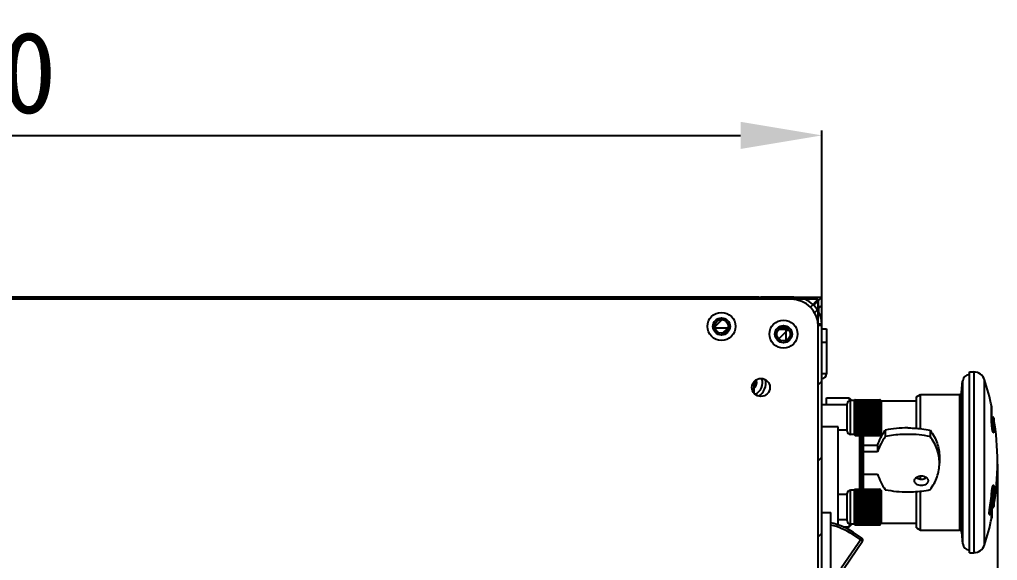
# Model space of a CAD drawing. Header units: millimetres. Extents: x 2890 to 3977, y 86 to 903.
# Drawn here: x 3760.1 to 3976.5, y 781.8 to 901.5 of the extents above; entities that cross this region are included whole.
import ezdxf

# ---------------------------------------------------------------- set-up
doc = ezdxf.new("R2010")
doc.units = ezdxf.units.MM
for name, color, linetype in [('00_COMPONENTS', 7, 'Continuous'), ('05_ALL_CURVES', 7, 'Continuous'), ('20_ALL_FEATURES', 7, 'Continuous'), ('DIM', 2, 'Continuous')]:
    doc.layers.add(name, color=color, linetype=linetype)
doc.styles.get("Standard").update_dxf_attribs({"font": 'simsun.ttc'})
doc.dimstyles.get("Standard").update_dxf_attribs({"dimscale": 6, "dimtxt": 3, "dimasz": 3, "dimexe": 0.18, "dimexo": 0.0625, "dimgap": 0.8, "dimtad": 1, "dimtoh": 1, "dimdec": 1, "dimzin": 0, "dimdsep": 46, "dimtxsty": 'Standard', "dimcen": 0.09, "dimclrd": 256, "dimclre": 256, "dimclrt": 256, "dimadec": 0, "dimazin": 2, "dimtfac": 1, "dimtdec": 1, "dimtofl": 0, "dimtmove": 0, "dimatfit": 3, "dimfxl": 1, "dimtolj": 1, "dimtzin": 0, "dimarcsym": 0})

# ---------------------------------------------------------------- blocks, each defined once
blk = doc.blocks.new('*D47')
at = {"layer": 'Defpoints', "color": 0}
for p in [(3937.67, 875.84), (3537.67, 833.89), (3937.67, 833.89)]:
    blk.add_point(p, dxfattribs=at)
at = {"layer": 'DIM', "lineweight": -2}
for p, q in [((3537.67, 834.26), (3537.67, 876.92)), ((3937.67, 834.26), (3937.67, 876.92)), ((3555.67, 875.84), (3919.67, 875.84))]:
    blk.add_line(p, q, dxfattribs=at)
at = {"layer": 'DIM'}
for points in [[(3555.67, 878.84), (3555.67, 872.84), (3537.67, 875.84)], [(3919.67, 872.84), (3919.67, 878.84), (3937.67, 875.84)]]:
    blk.add_solid(points, dxfattribs=at)
at = {"layer": 'DIM', "insert": (3737.67, 889.64), "char_height": 18, "attachment_point": 5}
blk.add_mtext('\\A1;400.0', dxfattribs=at)
blk = doc.blocks.new('*D48')
at = {"layer": 'Defpoints', "color": 0}
for p in [(3976.52, 803.54), (3537.67, 715.91), (3976.52, 644.31)]:
    blk.add_point(p, dxfattribs=at)
at = {"layer": 'DIM', "lineweight": -2}
for p, q in [((3976.52, 803.16), (3976.52, 643.23)), ((3537.67, 715.54), (3537.67, 643.23)), ((3555.67, 644.31), (3958.52, 644.31))]:
    blk.add_line(p, q, dxfattribs=at)
at = {"layer": 'DIM'}
for points in [[(3555.67, 647.31), (3555.67, 641.31), (3537.67, 644.31)], [(3958.52, 641.31), (3958.52, 647.31), (3976.52, 644.31)]]:
    blk.add_solid(points, dxfattribs=at)
at = {"layer": 'DIM', "insert": (3757.09, 658.11), "char_height": 18, "attachment_point": 5}
blk.add_mtext('\\A1;438.9', dxfattribs=at)

msp = doc.modelspace()

# ---------------------------------------------------------------- linework, layer by layer
at = {"color": 7, "linetype": 'Continuous'}
for p, q in [((3970.32, 823.54), (3971.29, 823.54)), ((3970.32, 783.54), (3970.32, 823.54)), ((3971.29, 823.54), (3971.29, 783.54)), ((3922.3, 820.77), (3923.14, 820.77)), ((3923.14, 821.46), (3922.72, 821.46)), ((3923.14, 820.77), (3923.14, 821.46)), ((3968.6, 818.99), (3968.82, 821.57)), ((3968.82, 821.57), (3968.82, 785.51)), ((3973.67, 785.28), (3973.67, 821.8)), ((3958.62, 818.04), (3959.48, 818.54)), ((3959.48, 818.54), (3968.1, 818.54)), ((3959.48, 810.98), (3959.48, 818.54)), ((3968.1, 818.54), (3968.1, 788.54)), ((3968.6, 788.08), (3968.6, 818.99)), ((3938.72, 817.79), (3943.72, 817.79)), ((3938.72, 816.24), (3938.72, 817.79)), ((3943.72, 817.79), (3943.72, 817.14)), ((3943.72, 817.79), (3944.32, 817.19)), ((3958.62, 817.04), (3950.87, 817.04)), ((3958.62, 811.06), (3958.62, 818.04)), ((3975.24, 815.73), (3975.24, 815.84)), ((3975.24, 812.23), (3975.24, 815.73)), ((3975.25, 812.2), (3975.25, 815.79)), ((3975.25, 813.54), (3975.47, 813.54)), ((3975.47, 813.54), (3975.47, 810.61)), ((3975.71, 813.33), (3975.71, 810.46)), ((3941.27, 811.37), (3937.67, 811.37)), ((3941.27, 789.7), (3941.27, 811.37)), ((3975.45, 810.61), (3975.47, 810.61)), ((3958.62, 800.13), (3958.62, 800.23)), ((3959.48, 799.83), (3959.48, 800.52)), ((3958.62, 789.04), (3958.62, 797.07)), ((3959.48, 788.54), (3959.48, 797.16)), ((3975.53, 797.68), (3975.8, 797.68)), ((3975.17, 795.28), (3975.47, 795.28)), ((3975.17, 793.88), (3975.17, 795.28)), ((3975.47, 795.74), (3975.25, 795.74)), ((3975.47, 795.74), (3975.47, 793.54)), ((3975.69, 795.61), (3975.69, 795.61)), ((3975.71, 795.56), (3975.71, 795.56)), ((3975.71, 795.45), (3975.71, 793.75)), ((3974.83, 793.38), (3974.96, 793.38)), ((3974.88, 793.67), (3975, 793.67)), ((3975, 793.95), (3974.92, 793.95)), ((3975, 793.95), (3975, 793.67)), ((3975.24, 793.62), (3975.24, 793.66)), ((3975.24, 791.33), (3975.24, 793.66)), ((3975.25, 793.7), (3975.25, 791.29)), ((3975.25, 793.54), (3975.47, 793.54)), ((3958.62, 790.04), (3950.87, 790.04)), ((3975.24, 791.23), (3975.24, 791.33)), ((3942.36, 789.29), (3943.72, 789.29)), ((3943.72, 789.93), (3943.72, 789.29)), ((3943.72, 789.29), (3944.32, 789.89)), ((3958.62, 789.04), (3959.48, 788.54)), ((3959.48, 788.54), (3968.1, 788.54)), ((3968.6, 788.08), (3968.82, 785.51)), ((3970.32, 783.54), (3971.29, 783.54))]:
    msp.add_line(p, q, dxfattribs=at)
for points in [[(3975.56, 810.24), (3975.56, 810.24), (3975.56, 810.25), (3975.55, 810.26), (3975.54, 810.29), (3975.53, 810.31), (3975.52, 810.35), (3975.51, 810.39), (3975.49, 810.43), (3975.48, 810.48), (3975.47, 810.54), (3975.45, 810.59), (3975.44, 810.66), (3975.42, 810.73), (3975.41, 810.8), (3975.39, 810.87), (3975.38, 810.95), (3975.36, 811.04), (3975.35, 811.12), (3975.34, 811.21), (3975.32, 811.3), (3975.31, 811.39), (3975.3, 811.49), (3975.29, 811.58), (3975.28, 811.68), (3975.27, 811.77), (3975.26, 811.86), (3975.26, 811.95), (3975.25, 812.04), (3975.25, 812.12), (3975.25, 812.2)], [(3975.28, 797.05), (3975.28, 797.13), (3975.29, 797.23), (3975.31, 797.33), (3975.32, 797.42), (3975.33, 797.52), (3975.35, 797.61), (3975.36, 797.69), (3975.37, 797.77), (3975.39, 797.85), (3975.41, 797.92), (3975.42, 797.99), (3975.44, 798.05), (3975.45, 798.1), (3975.46, 798.15), (3975.48, 798.19), (3975.49, 798.23), (3975.5, 798.26), (3975.51, 798.27)], [(3974.72, 792.14), (3974.72, 792.14), (3974.72, 792.15), (3974.72, 792.16), (3974.71, 792.19), (3974.71, 792.23), (3974.71, 792.27), (3974.71, 792.32), (3974.71, 792.37), (3974.71, 792.43), (3974.72, 792.5), (3974.72, 792.57), (3974.73, 792.65), (3974.74, 792.73), (3974.75, 792.82), (3974.76, 792.9), (3974.77, 792.99), (3974.78, 793.06)]]:
    msp.add_lwpolyline(points, dxfattribs=at)
for centre, radius, start, end in [((3970.32, 821.44), 1.5, 90, 175), ((3971.29, 821.04), 2.5, 17.7189, 90), ((3921.77, 821.11), 1.48, 287.2036, 26.26), ((3921.77, 821.11), 2.75, 293.2844, 20.287), ((3921.77, 821.11), 3.5, 302.5032, 11.1401), ((3916.48, 803.53), 60.04, 11.8327, 17.717), ((3968.1, 819.04), 0.5, 270, 355), ((3978.78, 812.23), 3.54, 180.0076, 180.5964), ((3979.56, 812.25), 4.32, 180.6255, 181.788), ((3975.47, 813.29), 0.25, 9.3915, 90), ((3916.52, 803.54), 60, 350.6085, 9.3915), ((3917.41, 802.16), 58.09, 350.9919, 354.9532), ((3917.43, 802.15), 58.06, 352.9806, 354.9542), ((3975.39, 798.47), 0.256, 295.9769, 312.5611), ((3973.63, 796.4), 2.87, 42.1748, 45.4358), ((3917.42, 802.15), 58.07, 350.9913, 352.98), ((3975.47, 795.49), 0.25, 49.2401, 90.0011), ((3974.11, 794.74), 1.8, 27.0831, 28.7056), ((3975.5, 795.45), 0.242, 22.7515, 27.0952), ((3975.47, 795.49), 0.247, 351.5696, 359.9929), ((3974.35, 794.7), 1.56, 27.0828, 28.7062), ((3975.49, 795.45), 0.247, 351.5661, 359.9911), ((3969.53, 794.44), 5.53, 344.5775, 346.0581), ((3969.24, 794.51), 5.83, 346.0409, 348.8623), ((3917.42, 802.44), 58.24, 351.0551, 351.3392), ((3975, 793.7), 0.25, 0, 90), ((3917.43, 802.47), 58.48, 351.0548, 351.2945), ((3975.09, 793.7), 0.164, 345.3646, 359.9282), ((3975.47, 793.79), 0.25, 270, 350.6085), ((3916.52, 803.54), 60, 342.2811, 348.1693), ((3968.1, 788.04), 0.5, 5, 90), ((3970.32, 785.64), 1.5, 185, 270), ((3971.29, 786.04), 2.5, 270, 342.2811)]:
    msp.add_arc(centre, radius, start, end, dxfattribs=at)
for points in [[(3975.25, 812.2), (3975.25, 812.21), (3975.25, 812.22), (3975.24, 812.23)], [(3975.27, 797.04), (3975.27, 797.04), (3975.28, 797.05), (3975.28, 797.05)], [(3975.69, 795.61), (3975.67, 795.63), (3975.65, 795.66), (3975.63, 795.68)], [(3975.69, 795.61), (3975.71, 795.57), (3975.72, 795.53), (3975.72, 795.49)], [(3975.72, 795.54), (3975.73, 795.51), (3975.74, 795.48), (3975.74, 795.45)], [(3974.78, 793.06), (3974.78, 793.06), (3974.78, 793.06), (3974.78, 793.06)]]:
    msp.add_open_spline(points, degree=3, dxfattribs=at)
for points, knots in [([(3975.51, 810.37), (3975.47, 810.49), (3975.41, 810.76), (3975.33, 811.2), (3975.27, 811.66), (3975.25, 811.96), (3975.25, 812.11)], [0, 0, 0, 0, 0.213461, 0.476438, 0.752154, 1, 1, 1, 1]), ([(3975.71, 810.46), (3975.71, 810.48), (3975.69, 810.52), (3975.63, 810.57), (3975.55, 810.6), (3975.5, 810.61), (3975.47, 810.61)], [0, 0, 0, 0, 0.21227, 0.451088, 0.717297, 1, 1, 1, 1]), ([(3975.47, 810.53), (3975.47, 810.54), (3975.47, 810.56), (3975.47, 810.59), (3975.47, 810.61)], [0, 0, 0, 0, 0.238247, 1, 1, 1, 1]), ([(3975.71, 810.46), (3975.71, 810.41), (3975.71, 810.32), (3975.7, 810.21), (3975.69, 810.14), (3975.67, 810.11), (3975.66, 810.09), (3975.64, 810.09), (3975.62, 810.1), (3975.6, 810.12), (3975.58, 810.16), (3975.57, 810.2), (3975.54, 810.27), (3975.52, 810.33), (3975.51, 810.37)], [0, 0, 0, 0, 0.20932, 0.36964, 0.477482, 0.512457, 0.53735, 0.558716, 0.585768, 0.623589, 0.673811, 0.736855, 0.812528, 1, 1, 1, 1]), ([(3975.27, 797.04), (3975.29, 797.26), (3975.33, 797.57), (3975.4, 797.96), (3975.45, 798.13), (3975.47, 798.2)], [0, 0, 0, 0, 0.554761, 0.799033, 1, 1, 1, 1]), ([(3975.53, 797.68), (3975.53, 797.67), (3975.54, 797.63), (3975.54, 797.57), (3975.54, 797.49), (3975.54, 797.39), (3975.54, 797.26), (3975.52, 797.07), (3975.5, 796.82), (3975.46, 796.5), (3975.42, 796.21), (3975.38, 795.97), (3975.34, 795.83), (3975.33, 795.77)], [0, 0, 0, 0, 0.018809, 0.050243, 0.093855, 0.148622, 0.213113, 0.285627, 0.446784, 0.615199, 0.773654, 0.9063, 1, 1, 1, 1]), ([(3975.53, 797.68), (3975.52, 797.69), (3975.48, 797.77), (3975.43, 797.84), (3975.4, 797.89)], [0, 0, 0, 0, 0.242312, 1, 1, 1, 1]), ([(3975.8, 797.68), (3975.78, 797.72), (3975.69, 797.89), (3975.57, 798.04), (3975.46, 798.15)], [0, 0, 0, 0, 0.232076, 1, 1, 1, 1]), ([(3975.47, 798.2), (3975.49, 798.25), (3975.51, 798.31), (3975.54, 798.38), (3975.56, 798.41), (3975.58, 798.44), (3975.6, 798.45), (3975.62, 798.46), (3975.63, 798.45), (3975.64, 798.44)], [0, 0, 0, 0, 0.412861, 0.574493, 0.704898, 0.804409, 0.877707, 0.936282, 1, 1, 1, 1]), ([(3975.56, 798.28), (3975.58, 798.3), (3975.62, 798.35), (3975.64, 798.41), (3975.64, 798.44)], [0, 0, 0, 0, 0.500958, 1, 1, 1, 1]), ([(3975.56, 795.77), (3975.58, 795.83), (3975.62, 795.97), (3975.67, 796.21), (3975.73, 796.5), (3975.77, 796.81), (3975.8, 797.07), (3975.82, 797.26), (3975.82, 797.38), (3975.83, 797.49), (3975.83, 797.57), (3975.82, 797.63), (3975.81, 797.67), (3975.8, 797.68)], [0, 0, 0, 0, 0.094027, 0.226489, 0.384535, 0.552634, 0.713733, 0.786298, 0.850858, 0.905682, 0.949344, 0.98087, 1, 1, 1, 1]), ([(3976.05, 797.9), (3976.06, 797.89), (3976.06, 797.88), (3976.07, 797.82), (3976.07, 797.73), (3976.07, 797.58), (3976.07, 797.4), (3976.05, 797.2), (3976.03, 796.97), (3976.01, 796.73), (3975.98, 796.48), (3975.95, 796.25), (3975.91, 796.03), (3975.88, 795.83), (3975.85, 795.69), (3975.83, 795.59), (3975.81, 795.53), (3975.8, 795.48), (3975.78, 795.45), (3975.77, 795.42), (3975.76, 795.41), (3975.76, 795.4), (3975.74, 795.4), (3975.74, 795.41), (3975.74, 795.41)], [0, 0, 0, 0, 0.009369, 0.023074, 0.063537, 0.120374, 0.191484, 0.274106, 0.364991, 0.460608, 0.557291, 0.651391, 0.739411, 0.818112, 0.884603, 0.912493, 0.936459, 0.956302, 0.971874, 0.983112, 0.987155, 0.99024, 0.994476, 1, 1, 1, 1]), ([(3975.75, 798.33), (3975.78, 798.29), (3975.9, 798.16), (3975.99, 798.01), (3976.05, 797.9)], [0, 0, 0, 0, 0.267705, 1, 1, 1, 1]), ([(3975.8, 797.68), (3975.86, 797.68), (3975.99, 797.72), (3976.05, 797.84), (3976.05, 797.9)], [0, 0, 0, 0, 0.500979, 1, 1, 1, 1]), ([(3975.25, 795.74), (3975.25, 795.74), (3975.24, 795.73), (3975.24, 795.72), (3975.23, 795.71), (3975.22, 795.68), (3975.21, 795.63), (3975.2, 795.56), (3975.19, 795.48), (3975.18, 795.39), (3975.17, 795.32), (3975.17, 795.28)], [0, 0, 0, 0, 0.011194, 0.033905, 0.068901, 0.115516, 0.239065, 0.392891, 0.562354, 0.731028, 1, 1, 1, 1]), ([(3975.33, 795.77), (3975.33, 795.77), (3975.32, 795.76), (3975.32, 795.74), (3975.31, 795.73)], [0, 0, 0, 0, 0.27284, 1, 1, 1, 1]), ([(3975.47, 795.28), (3975.52, 795.28), (3975.61, 795.3), (3975.69, 795.38), (3975.71, 795.43), (3975.71, 795.45)], [0, 0, 0, 0, 0.52545, 0.770304, 1, 1, 1, 1]), ([(3975.54, 795.73), (3975.54, 795.73), (3975.55, 795.74), (3975.55, 795.76), (3975.56, 795.77)], [0, 0, 0, 0, 0.220568, 1, 1, 1, 1]), ([(3974.7, 792.23), (3974.7, 792.19), (3974.7, 792.13), (3974.71, 792.05), (3974.73, 792), (3974.75, 791.96), (3974.77, 791.96), (3974.79, 791.96), (3974.8, 791.98), (3974.83, 792), (3974.86, 792.05), (3974.89, 792.13), (3974.93, 792.24), (3974.97, 792.36), (3975.02, 792.5), (3975.07, 792.72), (3975.14, 793.01), (3975.18, 793.25), (3975.2, 793.37)], [0, 0, 0, 0, 0.058733, 0.104063, 0.135671, 0.155098, 0.162626, 0.170937, 0.18145, 0.194866, 0.231408, 0.281042, 0.342931, 0.416, 0.498913, 0.590099, 0.79009, 1, 1, 1, 1]), ([(3974.78, 793.06), (3974.76, 792.91), (3974.72, 792.63), (3974.7, 792.35), (3974.7, 792.23)], [0, 0, 0, 0, 0.556046, 1, 1, 1, 1]), ([(3974.72, 792.56), (3974.73, 792.59), (3974.78, 792.72), (3974.83, 792.86), (3974.86, 792.97)], [0, 0, 0, 0, 0.224398, 1, 1, 1, 1]), ([(3974.96, 793.38), (3974.98, 793.38), (3975.04, 793.37), (3975.11, 793.37), (3975.16, 793.37), (3975.19, 793.37), (3975.2, 793.37), (3975.2, 793.37)], [0, 0, 0, 0, 0.353472, 0.66066, 0.884043, 0.956029, 1, 1, 1, 1]), ([(3975, 793.67), (3975.01, 793.67), (3975.06, 793.66), (3975.11, 793.66), (3975.14, 793.65)], [0, 0, 0, 0, 0.265622, 1, 1, 1, 1]), ([(3975.14, 793.65), (3975.16, 793.65), (3975.19, 793.65), (3975.22, 793.65), (3975.23, 793.66)], [0, 0, 0, 0, 0.602333, 1, 1, 1, 1]), ([(3975.23, 793.66), (3975.23, 793.66), (3975.24, 793.66), (3975.24, 793.66), (3975.24, 793.66)], [0, 0, 0, 0, 0.31211, 1, 1, 1, 1])]:
    msp.add_open_spline(points, degree=3, knots=knots, dxfattribs=at)
at = {"layer": '00_COMPONENTS', "color": 4, "linetype": 'Continuous'}
for p, q in [((3923.72, 840.09), (3539.07, 840.09)), ((3923.72, 839.59), (3923.72, 840.09))]:
    msp.add_line(p, q, dxfattribs=at)
at = {"layer": '00_COMPONENTS', "color": 2, "linetype": 'Continuous'}
for p, q in [((3772.01, 839.59), (3772.51, 840.09)), ((3788.81, 839.59), (3789.31, 840.09)), ((3805.61, 839.59), (3806.11, 840.09)), ((3822.41, 839.59), (3822.91, 840.09)), ((3839.21, 839.59), (3839.71, 840.09)), ((3856.02, 839.59), (3856.52, 840.09)), ((3872.82, 839.59), (3873.32, 840.09)), ((3889.62, 839.59), (3890.12, 840.09)), ((3906.42, 839.59), (3906.92, 840.09)), ((3923.22, 839.59), (3923.72, 840.09)), ((3935.11, 837.83), (3936.87, 839.59)), ((3913.6, 833.12), (3915.9, 835.42)), ((3915.33, 831.7), (3917.28, 833.65)), ((3927.83, 830.54), (3930.51, 833.23))]:
    msp.add_line(p, q, dxfattribs=at)
at = {"layer": '00_COMPONENTS', "color": 3, "linetype": 'Continuous'}
for p, q in [((3931.47, 840.09), (3924.17, 840.09)), ((3930.87, 839.59), (3544.67, 839.59)), ((3936.84, 833.89), (3937.67, 833.89)), ((3936.87, 716.59), (3936.87, 833.59)), ((3937.67, 716.29), (3937.67, 833.89)), ((3938.67, 833.09), (3938.67, 823.09))]:
    msp.add_line(p, q, dxfattribs=at)
at = {"layer": '00_COMPONENTS', "color": 7, "linetype": 'Continuous'}
for p, q in [((3924.17, 840.09), (3924.17, 839.59)), ((3931.47, 840.09), (3931.47, 839.54)), ((3913.97, 833.29), (3916.9, 833.29)), ((3928.64, 833.29), (3929.67, 833.29)), ((3929.67, 833.29), (3929.67, 830.48)), ((3937.67, 834.09), (3936.83, 834.06)), ((3929.67, 832.89), (3928.06, 832.89)), ((3937.67, 833.09), (3938.67, 833.09)), ((3937.67, 830.09), (3938.67, 830.09)), ((3938.67, 823.09), (3937.67, 823.09)), ((3943.27, 816.24), (3937.67, 816.24)), ((3943.27, 810.39), (3943.27, 816.49)), ((3944.87, 817.19), (3943.97, 817.19)), ((3943.97, 809.69), (3943.97, 817.19)), ((3944.87, 817.24), (3944.89, 817.25)), ((3944.87, 809.64), (3944.87, 817.24)), ((3944.9, 817.21), (3944.89, 817.2)), ((3944.89, 817.2), (3944.89, 817.2)), ((3946.27, 816.45), (3944.89, 816.45)), ((3946.27, 816.21), (3944.89, 816.21)), ((3946.27, 815.94), (3944.89, 815.94)), ((3944.91, 817.25), (3944.92, 817.26)), ((3944.96, 817.29), (3944.97, 817.3)), ((3944.97, 817.34), (3944.98, 817.34)), ((3944.98, 817.32), (3944.99, 817.32)), ((3944.99, 817.32), (3946.27, 817.32)), ((3945.03, 817.39), (3946.27, 817.39)), ((3945.03, 817.3), (3946.27, 817.3)), ((3945.03, 817.2), (3946.27, 817.2)), ((3945.03, 817.06), (3946.27, 817.06)), ((3945.03, 816.88), (3946.27, 816.88)), ((3945.03, 816.68), (3946.27, 816.68)), ((3945.03, 816.44), (3946.27, 816.44)), ((3945.03, 816.17), (3946.27, 816.17)), ((3946.27, 810.32), (3946.27, 817.39)), ((3946.32, 817.24), (3946.27, 817.24)), ((3946.32, 817.39), (3950.51, 817.39)), ((3946.32, 810.32), (3946.32, 817.39)), ((3946.32, 817.32), (3950.55, 817.32)), ((3946.32, 817.3), (3950.51, 817.3)), ((3946.32, 817.2), (3950.51, 817.2)), ((3946.32, 817.06), (3950.51, 817.06)), ((3946.32, 816.88), (3950.51, 816.88)), ((3946.32, 816.68), (3950.51, 816.68)), ((3950.65, 816.45), (3946.32, 816.45)), ((3946.32, 816.44), (3950.51, 816.44)), ((3950.65, 816.21), (3946.32, 816.21)), ((3946.32, 816.17), (3950.51, 816.17)), ((3950.65, 815.94), (3946.32, 815.94)), ((3950.56, 817.34), (3950.57, 817.33)), ((3950.59, 817.29), (3950.58, 817.29)), ((3950.62, 817.26), (3950.61, 817.27)), ((3950.65, 817.25), (3950.87, 817.04)), ((3950.87, 809.84), (3950.87, 817.04)), ((3946.27, 815.64), (3944.89, 815.64)), ((3946.27, 815.33), (3944.89, 815.33)), ((3946.27, 814.99), (3944.89, 814.99)), ((3946.27, 814.64), (3944.89, 814.64)), ((3946.27, 814.28), (3944.89, 814.28)), ((3946.27, 813.91), (3944.89, 813.91)), ((3945.03, 815.88), (3946.27, 815.88)), ((3945.03, 815.56), (3946.27, 815.56)), ((3945.03, 815.22), (3946.27, 815.22)), ((3945.03, 814.87), (3946.27, 814.87)), ((3945.03, 814.5), (3946.27, 814.5)), ((3945.03, 814.12), (3946.27, 814.12)), ((3946.32, 815.88), (3950.51, 815.88)), ((3950.65, 815.64), (3946.32, 815.64)), ((3946.32, 815.56), (3950.51, 815.56)), ((3950.65, 815.33), (3946.32, 815.33)), ((3946.32, 815.22), (3950.51, 815.22)), ((3950.65, 814.99), (3946.32, 814.99)), ((3946.32, 814.87), (3950.51, 814.87)), ((3950.65, 814.64), (3946.32, 814.64)), ((3946.32, 814.5), (3950.51, 814.5)), ((3950.65, 814.28), (3946.32, 814.28)), ((3946.32, 814.12), (3950.51, 814.12)), ((3950.65, 813.91), (3946.32, 813.91)), ((3946.27, 813.54), (3944.89, 813.54)), ((3946.27, 813.16), (3944.89, 813.16)), ((3946.27, 812.79), (3944.89, 812.79)), ((3946.27, 812.43), (3944.89, 812.43)), ((3946.27, 812.07), (3944.89, 812.07)), ((3946.27, 811.73), (3944.89, 811.73)), ((3945.03, 813.74), (3946.27, 813.74)), ((3945.03, 813.35), (3946.27, 813.35)), ((3945.03, 812.96), (3946.27, 812.96)), ((3945.03, 812.58), (3946.27, 812.58)), ((3945.03, 812.2), (3946.27, 812.2)), ((3945.03, 811.84), (3946.27, 811.84)), ((3946.32, 813.74), (3950.51, 813.74)), ((3950.65, 813.54), (3946.32, 813.54)), ((3946.32, 813.35), (3950.51, 813.35)), ((3950.65, 813.16), (3946.32, 813.16)), ((3946.32, 812.96), (3950.51, 812.96)), ((3950.65, 812.79), (3946.32, 812.79)), ((3946.32, 812.58), (3950.51, 812.58)), ((3950.65, 812.43), (3946.32, 812.43)), ((3946.32, 812.2), (3950.51, 812.2)), ((3950.65, 812.07), (3946.32, 812.07)), ((3946.32, 811.84), (3950.51, 811.84)), ((3950.65, 811.73), (3946.32, 811.73)), ((3943.27, 810.64), (3941.27, 810.64)), ((3944.87, 809.69), (3943.97, 809.69)), ((3944.87, 809.64), (3944.89, 809.62)), ((3946.27, 811.4), (3944.89, 811.4)), ((3946.27, 811.09), (3944.89, 811.09)), ((3946.27, 810.81), (3944.89, 810.81)), ((3946.27, 810.55), (3944.89, 810.55)), ((3945.03, 810.32), (3944.89, 810.32)), ((3945.02, 809.48), (3945.03, 809.48)), ((3945.03, 811.49), (3946.27, 811.49)), ((3945.03, 811.16), (3946.27, 811.16)), ((3945.03, 810.86), (3946.27, 810.86)), ((3945.03, 810.58), (3946.27, 810.58)), ((3945.03, 810.32), (3946.27, 810.32)), ((3945.03, 810.1), (3946.27, 810.1)), ((3945.03, 809.9), (3946.27, 809.9)), ((3945.03, 809.75), (3946.27, 809.75)), ((3945.03, 809.62), (3946.27, 809.62)), ((3945.03, 809.54), (3946.27, 809.54)), ((3945.03, 809.49), (3946.27, 809.49)), ((3945.03, 809.48), (3946.27, 809.48)), ((3945.06, 809.48), (3945.07, 809.47)), ((3946.27, 809.47), (3945.07, 809.47)), ((3946.27, 810.32), (3946.27, 809.47)), ((3946.32, 809.64), (3946.27, 809.64)), ((3946.32, 811.49), (3950.51, 811.49)), ((3950.65, 811.4), (3946.32, 811.4)), ((3946.32, 811.16), (3950.51, 811.16)), ((3950.65, 811.09), (3946.32, 811.09)), ((3946.32, 810.86), (3950.51, 810.86)), ((3950.65, 810.81), (3946.32, 810.81)), ((3946.32, 810.58), (3950.51, 810.58)), ((3950.65, 810.55), (3946.32, 810.55)), ((3950.65, 810.32), (3946.32, 810.32)), ((3946.32, 810.32), (3950.51, 810.32)), ((3946.32, 810.32), (3946.32, 809.47)), ((3946.32, 810.1), (3950.51, 810.1)), ((3946.32, 809.9), (3950.51, 809.9)), ((3946.32, 809.75), (3950.51, 809.75)), ((3946.32, 809.62), (3950.51, 809.62)), ((3946.32, 809.54), (3950.51, 809.54)), ((3946.32, 809.49), (3950.51, 809.49)), ((3946.32, 809.48), (3950.51, 809.48)), ((3950.47, 809.47), (3946.32, 809.47)), ((3950.48, 809.48), (3950.47, 809.47)), ((3950.51, 810.32), (3950.65, 810.32)), ((3950.52, 809.48), (3950.51, 809.48)), ((3950.54, 809.51), (3950.55, 809.52)), ((3950.65, 809.62), (3950.87, 809.84)), ((3943.27, 796.44), (3941.27, 796.44)), ((3943.27, 790.59), (3943.27, 796.69)), ((3944.87, 797.39), (3943.97, 797.39)), ((3943.97, 789.89), (3943.97, 797.39)), ((3944.87, 797.44), (3944.89, 797.45)), ((3944.87, 789.84), (3944.87, 797.44)), ((3944.9, 797.41), (3944.89, 797.4)), ((3944.89, 797.4), (3944.89, 797.4)), ((3946.27, 796.65), (3944.89, 796.65)), ((3944.91, 797.45), (3944.92, 797.46)), ((3944.96, 797.49), (3944.97, 797.5)), ((3944.97, 797.54), (3944.98, 797.54)), ((3944.98, 797.52), (3944.99, 797.52)), ((3944.99, 797.52), (3946.27, 797.52)), ((3945.03, 797.59), (3946.27, 797.59)), ((3945.03, 797.5), (3946.27, 797.5)), ((3945.03, 797.4), (3946.27, 797.4)), ((3945.03, 797.26), (3946.27, 797.26)), ((3945.03, 797.08), (3946.27, 797.08)), ((3945.03, 796.88), (3946.27, 796.88)), ((3945.03, 796.64), (3946.27, 796.64)), ((3946.27, 790.52), (3946.27, 797.59)), ((3946.32, 797.44), (3946.27, 797.44)), ((3946.32, 797.59), (3950.51, 797.59)), ((3946.32, 790.52), (3946.32, 797.59)), ((3946.32, 797.52), (3950.55, 797.52)), ((3946.32, 797.5), (3950.51, 797.5)), ((3946.32, 797.4), (3950.51, 797.4)), ((3946.32, 797.26), (3950.51, 797.26)), ((3946.32, 797.08), (3950.51, 797.08)), ((3946.32, 796.88), (3950.51, 796.88)), ((3950.65, 796.65), (3946.32, 796.65)), ((3946.32, 796.64), (3950.51, 796.64)), ((3950.56, 797.54), (3950.57, 797.53)), ((3950.59, 797.49), (3950.58, 797.49)), ((3950.62, 797.46), (3950.61, 797.47)), ((3950.65, 797.45), (3950.87, 797.24)), ((3950.87, 790.04), (3950.87, 797.24)), ((3946.27, 796.41), (3944.89, 796.41)), ((3946.27, 796.14), (3944.89, 796.14)), ((3946.27, 795.84), (3944.89, 795.84)), ((3946.27, 795.53), (3944.89, 795.53)), ((3946.27, 795.19), (3944.89, 795.19)), ((3946.27, 794.84), (3944.89, 794.84)), ((3946.27, 794.48), (3944.89, 794.48)), ((3945.03, 796.37), (3946.27, 796.37)), ((3945.03, 796.08), (3946.27, 796.08)), ((3945.03, 795.76), (3946.27, 795.76)), ((3945.03, 795.42), (3946.27, 795.42)), ((3945.03, 795.07), (3946.27, 795.07)), ((3945.03, 794.7), (3946.27, 794.7)), ((3945.03, 794.32), (3946.27, 794.32)), ((3950.65, 796.41), (3946.32, 796.41)), ((3946.32, 796.37), (3950.51, 796.37)), ((3950.65, 796.14), (3946.32, 796.14)), ((3946.32, 796.08), (3950.51, 796.08)), ((3950.65, 795.84), (3946.32, 795.84)), ((3946.32, 795.76), (3950.51, 795.76)), ((3950.65, 795.53), (3946.32, 795.53)), ((3946.32, 795.42), (3950.51, 795.42)), ((3950.65, 795.19), (3946.32, 795.19)), ((3946.32, 795.07), (3950.51, 795.07)), ((3950.65, 794.84), (3946.32, 794.84)), ((3946.32, 794.7), (3950.51, 794.7)), ((3950.65, 794.48), (3946.32, 794.48)), ((3946.32, 794.32), (3950.51, 794.32)), ((3937.67, 792.4), (3939.64, 792.4)), ((3939.64, 780.14), (3939.64, 792.4)), ((3946.27, 794.11), (3944.89, 794.11)), ((3946.27, 793.74), (3944.89, 793.74)), ((3946.27, 793.36), (3944.89, 793.36)), ((3946.27, 792.99), (3944.89, 792.99)), ((3946.27, 792.63), (3944.89, 792.63)), ((3946.27, 792.27), (3944.89, 792.27)), ((3945.03, 793.94), (3946.27, 793.94)), ((3945.03, 793.55), (3946.27, 793.55)), ((3945.03, 793.16), (3946.27, 793.16)), ((3945.03, 792.78), (3946.27, 792.78)), ((3945.03, 792.4), (3946.27, 792.4)), ((3950.65, 794.11), (3946.32, 794.11)), ((3946.32, 793.94), (3950.51, 793.94)), ((3950.65, 793.74), (3946.32, 793.74)), ((3946.32, 793.55), (3950.51, 793.55)), ((3950.65, 793.36), (3946.32, 793.36)), ((3946.32, 793.16), (3950.51, 793.16)), ((3950.65, 792.99), (3946.32, 792.99)), ((3946.32, 792.78), (3950.51, 792.78)), ((3950.65, 792.63), (3946.32, 792.63)), ((3946.32, 792.4), (3950.51, 792.4)), ((3950.65, 792.27), (3946.32, 792.27)), ((3943.27, 790.84), (3941.27, 790.84)), ((3946.27, 791.93), (3944.89, 791.93)), ((3946.27, 791.6), (3944.89, 791.6)), ((3946.27, 791.29), (3944.89, 791.29)), ((3946.27, 791.01), (3944.89, 791.01)), ((3946.27, 790.75), (3944.89, 790.75)), ((3945.03, 790.52), (3944.89, 790.52)), ((3945.03, 792.04), (3946.27, 792.04)), ((3945.03, 791.69), (3946.27, 791.69)), ((3945.03, 791.36), (3946.27, 791.36)), ((3945.03, 791.06), (3946.27, 791.06)), ((3945.03, 790.78), (3946.27, 790.78)), ((3945.03, 790.52), (3946.27, 790.52)), ((3945.03, 790.3), (3946.27, 790.3)), ((3945.03, 790.1), (3946.27, 790.1)), ((3945.03, 789.95), (3946.27, 789.95)), ((3946.27, 790.52), (3946.27, 789.67)), ((3946.32, 792.04), (3950.51, 792.04)), ((3950.65, 791.93), (3946.32, 791.93)), ((3946.32, 791.69), (3950.51, 791.69)), ((3950.65, 791.6), (3946.32, 791.6)), ((3946.32, 791.36), (3950.51, 791.36)), ((3950.65, 791.29), (3946.32, 791.29)), ((3946.32, 791.06), (3950.51, 791.06)), ((3950.65, 791.01), (3946.32, 791.01)), ((3946.32, 790.78), (3950.51, 790.78)), ((3950.65, 790.75), (3946.32, 790.75)), ((3950.65, 790.52), (3946.32, 790.52)), ((3946.32, 790.52), (3950.51, 790.52)), ((3946.32, 790.52), (3946.32, 789.67)), ((3946.32, 790.3), (3950.51, 790.3)), ((3946.32, 790.1), (3950.51, 790.1)), ((3946.32, 789.95), (3950.51, 789.95)), ((3950.51, 790.52), (3950.65, 790.52)), ((3950.65, 789.82), (3950.87, 790.04)), ((3944.87, 789.89), (3943.97, 789.89)), ((3944.36, 787.61), (3944.65, 788.03)), ((3946.49, 786.77), (3944.65, 788.03)), ((3944.87, 789.84), (3944.89, 789.82)), ((3945.02, 789.68), (3945.03, 789.68)), ((3945.03, 789.82), (3946.27, 789.82)), ((3945.03, 789.74), (3946.27, 789.74)), ((3945.03, 789.69), (3946.27, 789.69)), ((3945.03, 789.68), (3946.27, 789.68)), ((3945.06, 789.68), (3945.07, 789.67)), ((3946.27, 789.67), (3945.07, 789.67)), ((3946.32, 789.84), (3946.27, 789.84)), ((3946.32, 789.82), (3950.51, 789.82)), ((3946.32, 789.74), (3950.51, 789.74)), ((3946.32, 789.69), (3950.51, 789.69)), ((3946.32, 789.68), (3950.51, 789.68)), ((3950.47, 789.67), (3946.32, 789.67)), ((3950.48, 789.68), (3950.47, 789.67)), ((3950.52, 789.68), (3950.51, 789.68)), ((3950.54, 789.71), (3950.55, 789.72)), ((3946.49, 786.77), (3941.95, 780.14)), ((3942.57, 780.14), (3946.63, 786.06)), ((3944.36, 787.61), (3946.63, 786.06))]:
    msp.add_line(p, q, dxfattribs=at)
at = {"layer": '00_COMPONENTS', "color": 40, "linetype": 'Continuous'}
for p, q in [((3936.87, 839.59), (3930.87, 839.59)), ((3936.87, 839.59), (3936.89, 836.89)), ((3936.87, 833.59), (3936.87, 839.59))]:
    msp.add_line(p, q, dxfattribs=at)
at = {"layer": '00_COMPONENTS', "color": 3, "linetype": 'Continuous'}
for centre, radius in [((3915.44, 833.59), 3.1), ((3929.17, 831.89), 3.1), ((3929.17, 831.89), 1.5), ((3924.17, 820.09), 2)]:
    msp.add_circle(centre, radius, dxfattribs=at)
at = {"layer": '00_COMPONENTS', "color": 7, "linetype": 'Continuous'}
for centre, radius in [((3915.44, 833.59), 1.9), ((3915.44, 833.59), 1.5), ((3929.17, 831.89), 1.9)]:
    msp.add_circle(centre, radius, dxfattribs=at)
at = {"layer": '00_COMPONENTS', "color": 3, "linetype": 'Continuous'}
for centre, radius, start, end in [((3931.47, 833.89), 6.2, 0, 90), ((3930.87, 833.59), 6, 0, 90), ((3937.67, 823.09), 1, 271.9333, 0)]:
    msp.add_arc(centre, radius, start, end, dxfattribs=at)
at = {"layer": '00_COMPONENTS', "color": 7, "linetype": 'Continuous'}
for centre, radius, start, end in [((3943.97, 816.49), 0.7, 90, 180), ((3949.44, 813.22), 6.07, 137.3897, 138.6096), ((3950.72, 812.77), 7.27, 141.4511, 143.2665), ((3948.13, 812.84), 5.43, 124.823, 126.5633), ((3948.7, 813.44), 5.39, 134.664, 134.999), ((3948.19, 813.37), 5.08, 130.191, 130.536), ((3951.29, 812.56), 7.79, 143.4906, 145.2688), ((3947.69, 812.33), 5.55, 118.7123, 120.3836), ((3947.37, 811.13), 6.37, 111.5455, 112.9121), ((3951.71, 812.39), 8.15, 145.0957, 146.8642), ((3947.15, 807.99), 9.14, 103.3956, 104.304), ((3952.17, 812.13), 8.58, 146.3518, 148.0878), ((3947.03, 791.37), 25.38, 94.5305, 94.8492), ((3952.55, 811.85), 8.94, 147.2898, 148.9993), ((3947.03, 841.38), 25.02, 265.0787, 265.4022), ((3952.83, 811.55), 9.21, 147.9417, 149.6318), ((3947.15, 825.03), 9.11, 255.6286, 256.5409), ((3953.01, 811.25), 9.38, 148.3294, 150.0076), ((3947.37, 821.8), 6.36, 247.0281, 248.3975), ((3949.95, 813.07), 6.53, 139.4147, 140.6261), ((3948.83, 813.31), 5.58, 134.336, 134.664), ((3948.35, 813.19), 5.33, 129.8543, 130.0762), ((3948.97, 813.16), 5.78, 134.015, 134.3361), ((3948.42, 813.1), 5.44, 129.725, 129.8546), ((3948.49, 813.02), 5.55, 129.5236, 129.7248), ((3949.09, 813.04), 5.95, 133.8077, 134.0156), ((3949.91, 812.79), 6.71, 136.7187, 137.3982), ((3948.63, 812.84), 5.77, 129.2034, 129.3915), ((3949.26, 812.86), 6.2, 133.3933, 133.7009), ((3945.59, 812.76), 6.75, 42.7218, 43.28), ((3946.22, 812.81), 6.28, 46.1968, 46.9116), ((3944.82, 812.77), 7.27, 36.7334, 38.5489), ((3947.43, 812.88), 5.39, 53.3386, 55.1825), ((3944.25, 812.56), 7.79, 34.7311, 36.5094), ((3947.85, 812.33), 5.55, 59.6164, 61.2877), ((3943.83, 812.39), 8.15, 33.1358, 34.9043), ((3948.17, 811.13), 6.37, 67.0878, 68.4545), ((3943.37, 812.13), 8.58, 31.9122, 33.6482), ((3948.39, 807.99), 9.14, 75.696, 76.6044), ((3942.99, 811.85), 8.94, 31.0007, 32.7102), ((3948.51, 791.37), 25.38, 85.1507, 85.4695), ((3948.51, 841.38), 25.02, 274.5978, 274.9213), ((3942.71, 811.55), 9.21, 30.3682, 32.0583), ((3948.39, 825.03), 9.11, 283.4591, 284.3715), ((3942.53, 811.25), 9.38, 29.9924, 31.6706), ((3948.17, 821.8), 6.36, 291.6025, 292.9719), ((3945.69, 813.15), 6.41, 39.1992, 40.5966), ((3946.93, 812.87), 5.74, 50.4669, 50.846), ((3946.45, 813.04), 5.95, 45.9844, 46.1923), ((3946.09, 813.22), 6.07, 41.3904, 42.6103), ((3946.64, 813.24), 5.68, 45.3388, 45.9878), ((3947.12, 813.11), 5.43, 50.033, 50.3598), ((3947.33, 813.35), 5.11, 49.4647, 49.9048), ((3946.84, 813.44), 5.39, 45.001, 45.336), ((3953.07, 810.94), 9.44, 148.4657, 150.1397), ((3947.69, 820.42), 5.54, 239.5655, 241.2385), ((3953.02, 810.64), 9.39, 148.3551, 150.0325), ((3948.11, 819.65), 5.39, 233.2964, 235.1411), ((3952.85, 810.33), 9.23, 147.9939, 149.6824), ((3948.59, 819.13), 5.55, 228.1309, 230.0527), ((3952.58, 810.03), 8.97, 147.3702, 149.0774), ((3949.13, 818.73), 5.89, 223.9193, 225.8585), ((3952.21, 809.74), 8.62, 146.4633, 148.1961), ((3949.7, 818.4), 6.33, 220.5053, 222.4278), ((3951.76, 809.45), 8.2, 145.2419, 147.0068), ((3950.29, 818.09), 6.83, 217.7497, 219.6386), ((3942.47, 810.94), 9.44, 29.8603, 31.5343), ((3947.84, 820.42), 5.54, 298.7614, 300.4345), ((3942.52, 810.64), 9.39, 29.9675, 31.6449), ((3947.43, 819.65), 5.39, 304.8588, 306.7036), ((3942.68, 810.33), 9.23, 30.3176, 32.0061), ((3946.95, 819.13), 5.55, 309.9472, 311.8692), ((3942.96, 810.03), 8.97, 30.9226, 32.6298), ((3946.41, 818.73), 5.89, 314.1414, 316.0807), ((3943.32, 809.74), 8.62, 31.8039, 33.5367), ((3945.84, 818.4), 6.33, 317.5721, 319.4947), ((3943.78, 809.45), 8.2, 32.9932, 34.7581), ((3945.25, 818.09), 6.83, 320.3613, 322.2504), ((3951.34, 809.09), 7.84, 143.6768, 145.4512), ((3950.86, 817.8), 7.34, 215.5377, 217.3869), ((3950.78, 808.81), 7.33, 141.6843, 143.4959), ((3951.49, 817.58), 7.94, 213.7913, 215.5759), ((3950.19, 808.51), 6.82, 139.2032, 141.049), ((3951.97, 817.29), 8.4, 212.4151, 214.1648), ((3949.59, 808.19), 6.34, 136.1402, 138.0095), ((3952.39, 817), 8.79, 211.3697, 213.0901), ((3949.02, 807.82), 5.93, 132.3826, 134.2516), ((3952.72, 816.71), 9.1, 210.6165, 212.3144), ((3948.5, 807.37), 5.66, 127.8021, 129.627), ((3952.94, 816.4), 9.31, 210.1287, 211.8113), ((3944.2, 809.09), 7.84, 34.5487, 36.3232), ((3944.68, 817.8), 7.34, 322.613, 324.4623), ((3944.76, 808.81), 7.33, 36.5041, 38.3158), ((3944.05, 817.58), 7.94, 324.4241, 326.2087), ((3945.35, 808.51), 6.81, 38.951, 40.7969), ((3943.56, 817.29), 8.4, 325.8352, 327.5849), ((3945.94, 808.19), 6.33, 41.9905, 43.8598), ((3943.15, 817), 8.79, 326.9099, 328.6303), ((3946.51, 807.82), 5.93, 45.7484, 47.6174), ((3942.82, 816.71), 9.1, 327.6856, 329.3835), ((3947.04, 807.37), 5.66, 50.3729, 52.1979), ((3942.6, 816.4), 9.31, 328.1887, 329.8713), ((3943.97, 810.39), 0.7, 180, 270), ((3948.04, 806.73), 5.64, 122.2701, 123.979), ((3953.06, 816.1), 9.42, 209.8894, 211.5643), ((3947.65, 805.7), 6.06, 115.6913, 117.1774), ((3953.06, 815.79), 9.42, 209.8903, 211.5652), ((3947.37, 803.68), 7.55, 108.0613, 109.1878), ((3952.94, 815.49), 9.31, 210.1314, 211.8141), ((3947.19, 797.7), 13.06, 99.5367, 100.1634), ((3952.71, 815.19), 9.1, 210.6211, 212.3191), ((3952.39, 814.9), 8.79, 211.3763, 213.0969), ((3947.18, 824.3), 14.37, 260.8177, 261.3858), ((3951.97, 814.62), 8.39, 212.424, 214.174), ((3947.35, 817.39), 7.83, 251.7047, 252.7856), ((3951.48, 814.37), 7.94, 213.8029, 215.5877), ((3950.85, 814.08), 7.33, 215.5524, 217.4019), ((3947.62, 815.32), 6.15, 243.5967, 245.0522), ((3950.28, 813.89), 6.83, 217.768, 219.6572), ((3947.99, 814.44), 5.65, 236.6711, 238.3624), ((3949.7, 813.76), 6.33, 220.528, 222.4508), ((3948.45, 814.03), 5.65, 230.9085, 232.7253), ((3948.88, 813.78), 5.77, 226.1694, 227.7472), ((3949, 813.58), 5.71, 223.9402, 225.0101), ((3949.34, 813.92), 6.19, 225.0017, 225.4267), ((3949.53, 814.12), 6.47, 225.4261, 225.7759), ((3949.26, 814.2), 6.33, 227.7366, 228.0365), ((3947.5, 806.73), 5.63, 56.021, 57.7299), ((3942.48, 816.1), 9.42, 328.4357, 330.1106), ((3947.88, 805.7), 6.06, 62.8226, 64.3087), ((3942.48, 815.79), 9.42, 328.4348, 330.1097), ((3948.17, 803.68), 7.55, 70.8122, 71.9388), ((3942.6, 815.49), 9.31, 328.1859, 329.8686), ((3948.35, 797.7), 13.06, 79.8366, 80.4633), ((3942.82, 815.19), 9.1, 327.6809, 329.3789), ((3943.15, 814.9), 8.79, 326.9031, 328.6237), ((3943.57, 814.62), 8.39, 325.826, 327.576), ((3948.36, 824.3), 14.37, 278.6142, 279.1823), ((3944.06, 814.37), 7.94, 324.4123, 326.1971), ((3948.19, 817.39), 7.83, 287.2144, 288.2953), ((3944.68, 814.08), 7.33, 322.5981, 324.4477), ((3947.92, 815.32), 6.15, 294.9478, 296.4034), ((3945.26, 813.89), 6.83, 320.3427, 322.2321), ((3947.55, 814.44), 5.65, 301.6376, 303.329), ((3945.84, 813.76), 6.33, 317.5492, 319.472), ((3947.09, 814.03), 5.65, 307.2747, 309.0916), ((3946.27, 814.2), 6.33, 311.9636, 312.2581), ((3946.01, 814.12), 6.47, 314.2241, 314.5739), ((3946.2, 813.92), 6.19, 314.5733, 314.9983), ((3946.7, 813.74), 5.71, 312.4073, 313.8374), ((3946.54, 813.58), 5.71, 314.9899, 316.0598), ((3943.97, 796.69), 0.7, 90, 180), ((3949.44, 793.42), 6.07, 137.3897, 138.6096), ((3950.72, 792.97), 7.27, 141.4511, 143.2665), ((3948.13, 793.04), 5.43, 124.823, 126.5633), ((3948.7, 793.64), 5.39, 134.664, 134.999), ((3948.19, 793.57), 5.08, 130.191, 130.536), ((3951.29, 792.76), 7.79, 143.4906, 145.2688), ((3947.69, 792.53), 5.55, 118.7123, 120.3836), ((3947.37, 791.33), 6.37, 111.5455, 112.9121), ((3951.71, 792.59), 8.15, 145.0957, 146.8642), ((3947.15, 788.19), 9.14, 103.3956, 104.304), ((3952.17, 792.33), 8.58, 146.3518, 148.0878), ((3947.03, 771.57), 25.38, 94.5305, 94.8492), ((3952.55, 792.05), 8.94, 147.2898, 148.9993), ((3947.03, 821.58), 25.02, 265.0787, 265.4022), ((3952.83, 791.75), 9.21, 147.9417, 149.6318), ((3949.95, 793.27), 6.53, 139.4147, 140.6261), ((3948.83, 793.51), 5.58, 134.336, 134.664), ((3948.35, 793.39), 5.33, 129.8543, 130.0762), ((3948.97, 793.36), 5.78, 134.015, 134.3361), ((3948.42, 793.3), 5.44, 129.725, 129.8546), ((3948.49, 793.22), 5.55, 129.5236, 129.7248), ((3949.09, 793.24), 5.95, 133.8077, 134.0156), ((3949.91, 792.99), 6.71, 136.7187, 137.3982), ((3948.63, 793.04), 5.77, 129.2034, 129.3915), ((3949.26, 793.06), 6.2, 133.3933, 133.7009), ((3945.59, 792.96), 6.75, 42.7218, 43.28), ((3946.22, 793.01), 6.28, 46.1968, 46.9116), ((3944.82, 792.97), 7.27, 36.7334, 38.5489), ((3947.43, 793.08), 5.39, 53.3386, 55.1825), ((3944.25, 792.76), 7.79, 34.7311, 36.5094), ((3947.85, 792.53), 5.55, 59.6164, 61.2877), ((3943.83, 792.59), 8.15, 33.1358, 34.9043), ((3948.17, 791.33), 6.37, 67.0878, 68.4545), ((3943.37, 792.33), 8.58, 31.9122, 33.6482), ((3948.39, 788.19), 9.14, 75.696, 76.6044), ((3948.51, 771.57), 25.38, 85.1507, 85.4695), ((3942.99, 792.05), 8.94, 31.0007, 32.7102), ((3948.51, 821.58), 25.02, 274.5978, 274.9213), ((3942.71, 791.75), 9.21, 30.3682, 32.0583), ((3945.69, 793.35), 6.41, 39.1992, 40.5966), ((3946.93, 793.07), 5.74, 50.4669, 50.846), ((3946.45, 793.24), 5.95, 45.9844, 46.1923), ((3946.09, 793.42), 6.07, 41.3904, 42.6103), ((3946.64, 793.44), 5.68, 45.3388, 45.9878), ((3947.12, 793.31), 5.43, 50.033, 50.3598), ((3947.33, 793.55), 5.11, 49.4647, 49.9048), ((3946.84, 793.64), 5.39, 45.001, 45.336), ((3947.15, 805.23), 9.11, 255.6286, 256.5409), ((3953.01, 791.45), 9.38, 148.3294, 150.0076), ((3947.37, 802), 6.36, 247.0281, 248.3975), ((3953.07, 791.14), 9.44, 148.4657, 150.1397), ((3947.69, 800.62), 5.54, 239.5655, 241.2385), ((3953.02, 790.84), 9.39, 148.3551, 150.0325), ((3948.11, 799.85), 5.39, 233.2964, 235.1411), ((3952.85, 790.53), 9.23, 147.9939, 149.6824), ((3948.59, 799.33), 5.55, 228.1309, 230.0527), ((3952.58, 790.23), 8.97, 147.3702, 149.0774), ((3949.13, 798.93), 5.89, 223.9193, 225.8585), ((3952.21, 789.94), 8.62, 146.4633, 148.1961), ((3949.7, 798.6), 6.33, 220.5053, 222.4278), ((3951.76, 789.65), 8.2, 145.2419, 147.0068), ((3948.39, 805.23), 9.11, 283.4591, 284.3715), ((3942.53, 791.45), 9.38, 29.9924, 31.6706), ((3948.17, 802), 6.36, 291.6025, 292.9719), ((3942.47, 791.14), 9.44, 29.8603, 31.5343), ((3947.84, 800.62), 5.54, 298.7614, 300.4345), ((3942.52, 790.84), 9.39, 29.9675, 31.6449), ((3947.43, 799.85), 5.39, 304.8588, 306.7036), ((3942.68, 790.53), 9.23, 30.3176, 32.0061), ((3946.95, 799.33), 5.55, 309.9472, 311.8692), ((3942.96, 790.23), 8.97, 30.9226, 32.6298), ((3946.41, 798.93), 5.89, 314.1414, 316.0807), ((3943.32, 789.94), 8.62, 31.8039, 33.5367), ((3945.84, 798.6), 6.33, 317.5721, 319.4947), ((3943.78, 789.65), 8.2, 32.9932, 34.7581), ((3950.29, 798.29), 6.83, 217.7497, 219.6386), ((3951.34, 789.29), 7.84, 143.6768, 145.4512), ((3950.86, 798), 7.34, 215.5377, 217.3869), ((3950.78, 789.01), 7.33, 141.6843, 143.4959), ((3951.49, 797.78), 7.94, 213.7913, 215.5759), ((3950.19, 788.71), 6.82, 139.2032, 141.049), ((3951.97, 797.49), 8.4, 212.4151, 214.1648), ((3949.59, 788.39), 6.34, 136.1402, 138.0095), ((3952.39, 797.2), 8.79, 211.3697, 213.0901), ((3949.02, 788.02), 5.93, 132.3826, 134.2516), ((3952.72, 796.91), 9.1, 210.6165, 212.3144), ((3945.25, 798.29), 6.83, 320.3613, 322.2504), ((3944.2, 789.29), 7.84, 34.5487, 36.3232), ((3944.68, 798), 7.34, 322.613, 324.4623), ((3944.76, 789.01), 7.33, 36.5041, 38.3158), ((3944.05, 797.78), 7.94, 324.4241, 326.2087), ((3945.35, 788.71), 6.81, 38.951, 40.7969), ((3943.56, 797.49), 8.4, 325.8352, 327.5849), ((3945.94, 788.39), 6.33, 41.9905, 43.8598), ((3943.15, 797.2), 8.79, 326.9099, 328.6303), ((3946.51, 788.02), 5.93, 45.7484, 47.6174), ((3942.82, 796.91), 9.1, 327.6856, 329.3835), ((3936.88, 776.67), 13.77, 55.6249, 78.3971), ((3943.97, 790.59), 0.7, 180, 270), ((3948.5, 787.57), 5.66, 127.8021, 129.627), ((3952.94, 796.6), 9.31, 210.1287, 211.8113), ((3948.04, 786.93), 5.64, 122.2701, 123.979), ((3953.06, 796.3), 9.42, 209.8894, 211.5643), ((3947.65, 785.9), 6.06, 115.6913, 117.1774), ((3953.06, 795.99), 9.42, 209.8903, 211.5652), ((3947.37, 783.88), 7.55, 108.0613, 109.1878), ((3952.94, 795.69), 9.31, 210.1314, 211.8141), ((3947.19, 777.9), 13.06, 99.5367, 100.1634), ((3952.71, 795.39), 9.1, 210.6211, 212.3191), ((3952.39, 795.1), 8.79, 211.3763, 213.0969), ((3947.18, 804.5), 14.37, 260.8177, 261.3858), ((3951.97, 794.82), 8.39, 212.424, 214.174), ((3947.35, 797.59), 7.83, 251.7047, 252.7856), ((3951.48, 794.57), 7.94, 213.8029, 215.5877), ((3947.62, 795.52), 6.15, 243.5967, 245.0522), ((3950.85, 794.28), 7.33, 215.5524, 217.4019), ((3947.04, 787.57), 5.66, 50.3729, 52.1979), ((3942.6, 796.6), 9.31, 328.1887, 329.8713), ((3947.5, 786.93), 5.63, 56.021, 57.7299), ((3942.48, 796.3), 9.42, 328.4357, 330.1106), ((3947.88, 785.9), 6.06, 62.8226, 64.3087), ((3942.48, 795.99), 9.42, 328.4348, 330.1097), ((3948.17, 783.88), 7.55, 70.8122, 71.9388), ((3942.6, 795.69), 9.31, 328.1859, 329.8686), ((3948.35, 777.9), 13.06, 79.8366, 80.4633), ((3942.82, 795.39), 9.1, 327.6809, 329.3789), ((3943.15, 795.1), 8.79, 326.9031, 328.6237), ((3943.57, 794.82), 8.39, 325.826, 327.576), ((3948.36, 804.5), 14.37, 278.6142, 279.1823), ((3944.06, 794.57), 7.94, 324.4123, 326.1971), ((3948.19, 797.59), 7.83, 287.2144, 288.2953), ((3944.68, 794.28), 7.33, 322.5981, 324.4477), ((3947.92, 795.52), 6.15, 294.9478, 296.4034), ((3936.88, 776.67), 13.26, 55.6249, 77.9465), ((3947.99, 794.64), 5.65, 236.6711, 238.3624), ((3950.28, 794.09), 6.83, 217.768, 219.6572), ((3949.7, 793.96), 6.33, 220.528, 222.4508), ((3948.45, 794.23), 5.65, 230.9085, 232.7253), ((3948.88, 793.98), 5.77, 226.1694, 227.7472), ((3949, 793.78), 5.71, 223.9402, 225.0101), ((3949.34, 794.12), 6.19, 225.0017, 225.4267), ((3949.53, 794.32), 6.47, 225.4261, 225.7759), ((3949.26, 794.4), 6.33, 227.7366, 228.0365), ((3945.26, 794.09), 6.83, 320.3427, 322.2321), ((3947.55, 794.64), 5.65, 301.6376, 303.329), ((3945.84, 793.96), 6.33, 317.5492, 319.472), ((3947.09, 794.23), 5.65, 307.2747, 309.0916), ((3946.27, 794.4), 6.33, 311.9636, 312.2581), ((3946.01, 794.32), 6.47, 314.2241, 314.5739), ((3946.2, 794.12), 6.19, 314.5733, 314.9983), ((3946.7, 793.94), 5.71, 312.4073, 313.8374), ((3946.54, 793.78), 5.71, 314.9899, 316.0598), ((3946.21, 786.35), 0.508, 325.6249, 55.6249)]:
    msp.add_arc(centre, radius, start, end, dxfattribs=at)
at = {"layer": '05_ALL_CURVES', "color": 40, "linetype": 'Continuous'}
for p, q in [((3922.67, 840.09), (3937.67, 840.09)), ((3922.67, 839.59), (3922.67, 840.09)), ((3922.67, 818.78), (3922.67, 821.4))]:
    msp.add_line(p, q, dxfattribs=at)
at = {"layer": '05_ALL_CURVES', "color": 2, "linetype": 'Continuous'}
for p, q in [((3935.85, 838.26), (3937.67, 840.09)), ((3936.02, 836.63), (3937.67, 838.29)), ((3929.39, 830.01), (3931.05, 831.66)), ((3936.87, 820.68), (3937.67, 821.48)), ((3936.87, 803.88), (3937.67, 804.68)), ((3936.87, 787.08), (3937.67, 787.88))]:
    msp.add_line(p, q, dxfattribs=at)
at = {"layer": '20_ALL_FEATURES', "color": 7, "linetype": 'Continuous'}
for p, q in [((3945.97, 809.47), (3945.97, 797.59)), ((3946.27, 809.47), (3946.27, 797.59)), ((3946.37, 809.47), (3946.37, 797.59)), ((3946.77, 809.47), (3946.77, 797.59)), ((3951.7, 810.64), (3951.7, 809.23)), ((3961.64, 810.64), (3961.64, 809.23)), ((3950.01, 807.25), (3946.77, 807.25)), ((3950.01, 807.25), (3950.01, 805.83)), ((3950.01, 805.83), (3946.77, 805.83)), ((3963.67, 804.77), (3963.67, 803.36)), ((3946.77, 800.88), (3950.01, 800.88))]:
    msp.add_line(p, q, dxfattribs=at)
for centre, start, end in [((3956.64, 786.25), 89.9269, 101.4494), ((3956.7, 784.83), 78.5506, 90.0731), ((3956.64, 821.88), 258.5506, 270.0731)]:
    msp.add_arc(centre, 24.89, start, end, dxfattribs=at)
for points, knots in [([(3950.01, 807.25), (3950.18, 807.85), (3950.64, 809.04), (3951.31, 810.12), (3951.7, 810.64)], [0, 0, 0, 0, 0.490086, 1, 1, 1, 1]), ([(3956.67, 809.72), (3956.25, 809.72), (3954.58, 809.68), (3952.92, 809.48), (3951.7, 809.23)], [0, 0, 0, 0, 0.251674, 1, 1, 1, 1]), ([(3956.67, 811.14), (3957.09, 811.14), (3958.76, 811.1), (3960.42, 810.89), (3961.64, 810.64)], [0, 0, 0, 0, 0.251674, 1, 1, 1, 1]), ([(3961.64, 810.64), (3961.97, 810.2), (3962.55, 809.29), (3963.19, 807.82), (3963.58, 806.31), (3963.67, 805.28), (3963.67, 804.77)], [0, 0, 0, 0, 0.2608, 0.512643, 0.758019, 1, 1, 1, 1]), ([(3951.7, 809.23), (3951.31, 808.71), (3950.64, 807.62), (3950.18, 806.43), (3950.01, 805.83)], [0, 0, 0, 0, 0.509914, 1, 1, 1, 1]), ([(3963.67, 803.36), (3963.67, 803.87), (3963.58, 804.9), (3963.19, 806.41), (3962.55, 807.87), (3961.97, 808.79), (3961.64, 809.23)], [0, 0, 0, 0, 0.241981, 0.487357, 0.7392, 1, 1, 1, 1]), ([(3961.64, 797.49), (3961.97, 797.93), (3962.55, 798.85), (3963.19, 800.31), (3963.58, 801.82), (3963.67, 802.85), (3963.67, 803.36)], [0, 0, 0, 0, 0.2608, 0.512643, 0.758019, 1, 1, 1, 1]), ([(3950.01, 800.88), (3950.18, 800.29), (3950.64, 799.1), (3951.31, 798.01), (3951.7, 797.49)], [0, 0, 0, 0, 0.490086, 1, 1, 1, 1]), ([(3958.17, 799.47), (3958.17, 799.54), (3958.19, 799.68), (3958.28, 799.88), (3958.42, 800.07), (3958.68, 800.29), (3959.1, 800.48), (3959.48, 800.53), (3959.67, 800.53)], [0, 0, 0, 0, 0.103455, 0.210668, 0.324496, 0.446425, 0.712937, 1, 1, 1, 1]), ([(3959.67, 798.41), (3959.48, 798.41), (3959.1, 798.46), (3958.68, 798.65), (3958.42, 798.87), (3958.28, 799.06), (3958.19, 799.26), (3958.17, 799.4), (3958.17, 799.47)], [0, 0, 0, 0, 0.28706, 0.55357, 0.675499, 0.789328, 0.896543, 1, 1, 1, 1]), ([(3958.55, 800.18), (3958.62, 800.12), (3958.96, 799.91), (3959.37, 799.82), (3959.67, 799.82)], [0, 0, 0, 0, 0.233872, 1, 1, 1, 1]), ([(3959.67, 800.53), (3959.86, 800.53), (3960.24, 800.48), (3960.66, 800.29), (3960.92, 800.07), (3961.06, 799.88), (3961.15, 799.68), (3961.17, 799.54), (3961.17, 799.47)], [0, 0, 0, 0, 0.28706, 0.55357, 0.675499, 0.789328, 0.896543, 1, 1, 1, 1]), ([(3959.67, 799.82), (3959.77, 799.82), (3960.17, 799.85), (3960.56, 800), (3960.79, 800.18)], [0, 0, 0, 0, 0.265107, 1, 1, 1, 1]), ([(3961.17, 799.47), (3961.17, 799.4), (3961.15, 799.26), (3961.06, 799.06), (3960.92, 798.87), (3960.66, 798.65), (3960.24, 798.46), (3959.86, 798.41), (3959.67, 798.41)], [0, 0, 0, 0, 0.103455, 0.210668, 0.324496, 0.446425, 0.712937, 1, 1, 1, 1]), ([(3956.67, 797), (3957.09, 797), (3958.76, 797.04), (3960.42, 797.24), (3961.64, 797.49)], [0, 0, 0, 0, 0.251674, 1, 1, 1, 1])]:
    msp.add_open_spline(points, degree=3, knots=knots, dxfattribs=at)

# ---------------------------------------------------------------- dimensions: what is measured, and where the dimension line sits
at = {"layer": 'DIM'}
for base, p1, p2, picture, middle in [((3937.67, 875.84), (3537.67, 833.89), (3937.67, 833.89), '*D47', (3737.67, 889.64)), ((3976.51873168, 644.31377964), (3537.66873168, 715.91103739), (3976.51873168, 803.53603696), '*D48', (3757.09373168, 658.11377964))]:
    dim = msp.add_linear_dim(base=base, p1=p1, p2=p2, dimstyle='Standard', dxfattribs=at)
    dim.commit()
    dim.dimension.update_dxf_attribs({"geometry": picture, "text_midpoint": middle})

doc.saveas('drawing.dxf')
